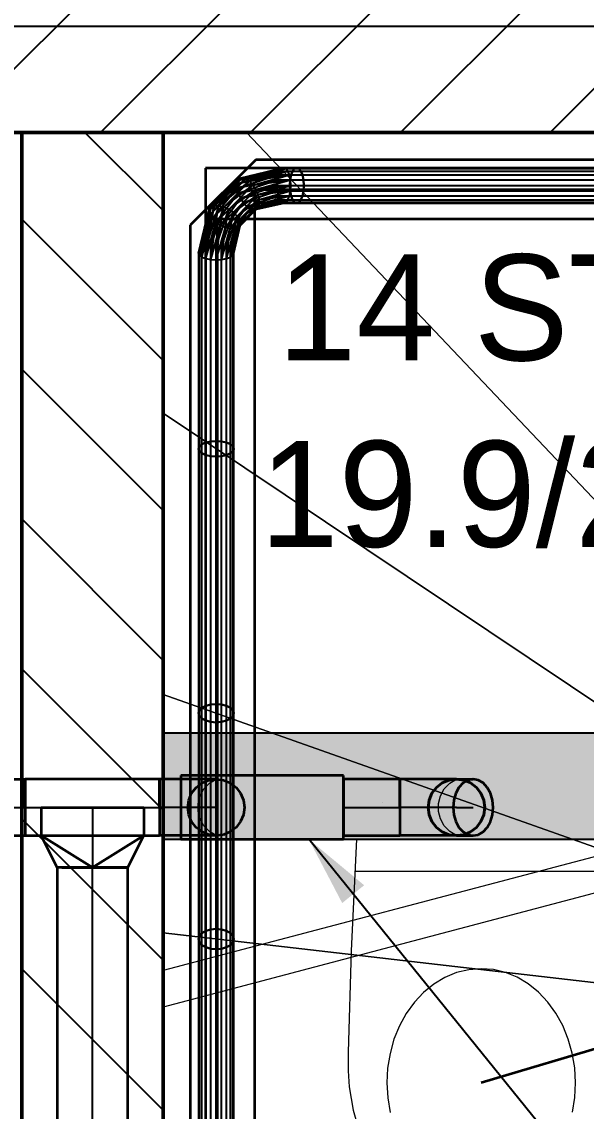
# Model space of a CAD drawing. Extents: x 0 to 756, y -25 to 420.
# Drawn here: x 256.61 to 272.58, y 89.38 to 120.21 of the extents above; entities that cross this region are included whole.
import ezdxf
from ezdxf.lldxf.tags import DXFTag

# ---------------------------------------------------------------- set-up
doc = ezdxf.new("R2010")
doc.units = 0
doc.linetypes.add('_Hiddenline_', pattern=[3, 2, -1])
doc.layers.get('0').update_dxf_attribs({"lineweight": 25})
doc.layers.get('DEFPOINTS').update_dxf_attribs({"lineweight": 25})
for name, color, linetype, lineweight, true_color in [('A_Geschossdecke', 7, 'Continuous', 25, 0x008080), ('Bolzen', 7, 'Continuous', 25, 0xcc0000), ('L_Abluft', 2, 'Continuous', 35, 0xffff00), ('S_Kaltwasser', 3, 'Continuous', 35, 0x00ff00), ('S_Schmutzwasser', 7, 'Continuous', 35, 0x808040), ('S_Warmwasser', 1, 'fein_strichliert', 35, 0xff0000), ('S_Zirkulation', 7, 'fein_strichliert', 35, 0xff0080), ('X_Geometrie', 3, 'Continuous', 25, 0x00ff00)]:
    doc.layers.add(name, color=color, linetype=linetype, lineweight=lineweight, true_color=true_color)
for name, color, linetype, lineweight in [('A_Innenwand', 7, 'Continuous', 25), ('Design', 7, 'Continuous', 18), ('L_Text', 7, 'Continuous', 25), ('S_Text', 7, 'Continuous', 35), ('Sanitär', 7, 'Continuous', 25), ('Standard', 7, 'Continuous', 25), ('Treppe', 7, 'Continuous', 13), ('Wand Holz nicht tragend', 7, 'Continuous', 13), ('Wand Holz tragend', 7, 'Continuous', 13)]:
    doc.layers.add(name, color=color, linetype=linetype, lineweight=lineweight)
doc.styles.get("Standard").update_dxf_attribs({"font": 'arial.ttf'})
tags = doc.linetypes.add('fein_strichliert', pattern=[4, 1, -2, 1]).pattern_tags.tags
tags[8:9] = [DXFTag(74, 4), DXFTag(75, 0), DXFTag(340, '0'), DXFTag(46, 0.0), DXFTag(50, 0.0), DXFTag(44, 0.0), DXFTag(45, 0.0)]
tags[6:7] = [DXFTag(74, 4), DXFTag(75, 0), DXFTag(340, '0'), DXFTag(46, 0.0), DXFTag(50, 0.0), DXFTag(44, 0.0), DXFTag(45, 0.0)]
tags[4:5] = [DXFTag(74, 4), DXFTag(75, 0), DXFTag(340, '0'), DXFTag(46, 0.0), DXFTag(50, 0.0), DXFTag(44, 0.0), DXFTag(45, 0.0)]
tags = doc.linetypes.add('STRICHPUNKT2', pattern=[12.7, 6.35, -3.175, 0, -3.175]).pattern_tags.tags
tags[10:11] = [DXFTag(74, 4), DXFTag(75, 0), DXFTag(340, '0'), DXFTag(46, 0.0), DXFTag(50, 0.0), DXFTag(44, 0.0), DXFTag(45, 0.0)]
tags[8:9] = [DXFTag(74, 4), DXFTag(75, 0), DXFTag(340, '0'), DXFTag(46, 0.0), DXFTag(50, 0.0), DXFTag(44, 0.0), DXFTag(45, 0.0)]
tags[6:7] = [DXFTag(74, 4), DXFTag(75, 0), DXFTag(340, '0'), DXFTag(46, 0.0), DXFTag(50, 0.0), DXFTag(44, 0.0), DXFTag(45, 0.0)]
tags[4:5] = [DXFTag(74, 4), DXFTag(75, 0), DXFTag(340, '0'), DXFTag(46, 0.0), DXFTag(50, 0.0), DXFTag(44, 0.0), DXFTag(45, 0.0)]

# ---------------------------------------------------------------- blocks, each defined once
blk = doc.blocks.new('Referenz-A01I5YBJIE')
at = {"layer": 'Bolzen', "color": 0, "lineweight": -2}
for p, q in [((278.607, 100.078), (260.607, 100.078)), ((260.607, 100.078), (260.607, 97.078)), ((260.607, 97.078), (278.607, 97.078))]:
    blk.add_line(p, q, dxfattribs=at)
at = {"layer": 'DEFPOINTS', "color": 0, "linetype": 'Continuous', "lineweight": -2, "ltscale": 0.25}
blk.add_line((260.607, 117.078), (260.607, 117.078), dxfattribs=at)
blk.add_line((260.607, 117.078), (260.607, 117.078), dxfattribs=at)
at = {"layer": 'Design', "color": 0, "lineweight": -2}
for points in [[(269.607, 97.078), (260.607, 97.078), (260.607, 100.078)], [(269.607, 97.078), (269.607, 100.078), (260.607, 100.078)], [(269.607, 100.078), (260.607, 100.078), (269.607, 100.078)], [(269.607, 97.078), (269.661, 97.078), (269.607, 100.078)], [(269.661, 97.078), (269.661, 100.078), (269.607, 100.078)], [(269.661, 100.078), (269.607, 100.078), (269.661, 100.078)], [(273.135, 97.078), (269.661, 97.078), (269.661, 100.078)], [(273.135, 97.078), (273.135, 100.078), (269.661, 100.078)], [(273.135, 100.078), (269.661, 100.078), (273.135, 100.078)], [(260.607, 97.078), (269.607, 97.078), (260.607, 97.078)], [(269.661, 97.078), (273.135, 97.078), (269.661, 97.078)]]:
    blk.add_solid(points, dxfattribs=at)
at = {"layer": 'Sanitär', "color": 0, "lineweight": 13}
for p, q in [((266.079, 97.078), (265.927, 93.922)), ((266.079, 97.078), (273.135, 97.078)), ((267.969, 96.16), (266.035, 96.159)), ((269.607, 96.16), (267.969, 96.16)), ((271.245, 96.16), (269.607, 96.16)), ((273.179, 96.159), (271.245, 96.16)), ((265.927, 93.922), (265.847, 91.049)), ((269.602, 93.414), (269.254, 93.386)), ((269.951, 93.387), (269.602, 93.414)), ((268.581, 93.167), (268.268, 92.979)), ((268.912, 93.303), (268.581, 93.167)), ((269.254, 93.386), (268.912, 93.303)), ((270.293, 93.305), (269.951, 93.387)), ((270.624, 93.17), (270.293, 93.305)), ((270.938, 92.984), (270.624, 93.17)), ((268.268, 92.979), (267.978, 92.744)), ((271.228, 92.749), (270.938, 92.984)), ((267.978, 92.744), (267.716, 92.465)), ((271.491, 92.471), (271.228, 92.749)), ((267.716, 92.465), (267.486, 92.147)), ((271.722, 92.154), (271.491, 92.471)), ((267.486, 92.147), (267.293, 91.796)), ((271.917, 91.803), (271.722, 92.154)), ((267.293, 91.796), (267.139, 91.416)), ((272.072, 91.424), (271.917, 91.803)), ((267.139, 91.416), (267.028, 91.016)), ((272.184, 91.024), (272.072, 91.424)), ((265.847, 91.049), (265.847, 90.527)), ((267.028, 91.016), (266.96, 90.602)), ((272.253, 90.61), (272.184, 91.024)), ((265.847, 90.527), (265.868, 90.068)), ((266.96, 90.602), (266.938, 90.18)), ((272.277, 90.188), (272.253, 90.61)), ((265.868, 90.068), (265.984, 89.415)), ((266.938, 90.18), (266.961, 89.758)), ((272.254, 89.767), (272.277, 90.188)), ((266.961, 89.758), (267.03, 89.344)), ((272.187, 89.352), (272.254, 89.767)), ((265.984, 89.415), (266.167, 88.777))]:
    blk.add_line(p, q, dxfattribs=at)
at = {"layer": 'Standard', "color": 0, "lineweight": -2}
for p, q in [((262.688, 115.623), (263.908, 115.982)), ((262.715, 115.719), (263.963, 116.053)), ((262.715, 115.719), (263.908, 115.982)), ((264.023, 116.078), (262.772, 115.777)), ((262.772, 115.777), (263.963, 116.053)), ((262.851, 115.793), (264.023, 116.078)), ((262.851, 115.793), (264.083, 116.053)), ((262.947, 115.764), (264.083, 116.053)), ((262.947, 115.764), (264.138, 115.982)), ((263.048, 115.694), (264.138, 115.982)), ((263.908, 115.982), (263.865, 115.872)), ((263.963, 116.053), (263.908, 115.982)), ((263.908, 115.982), (264.272, 115.982)), ((264.023, 116.078), (263.963, 116.053)), ((263.963, 116.053), (264.327, 116.053)), ((264.083, 116.053), (264.023, 116.078)), ((264.389, 116.078), (264.023, 116.078)), ((264.138, 115.982), (264.083, 116.053)), ((264.083, 116.053), (264.451, 116.053)), ((264.181, 115.872), (264.138, 115.982)), ((264.138, 115.982), (264.506, 115.982)), ((264.272, 115.982), (264.228, 115.872)), ((264.228, 115.872), (264.272, 115.982)), ((264.327, 116.053), (264.272, 115.982)), ((264.272, 115.982), (264.327, 116.053)), ((264.272, 115.982), (273.515, 115.982)), ((264.389, 116.078), (264.327, 116.053)), ((264.327, 116.053), (264.389, 116.078)), ((264.327, 116.053), (273.58, 116.053)), ((273.653, 116.078), (264.389, 116.078)), ((264.389, 116.078), (264.451, 116.053)), ((264.451, 116.053), (264.389, 116.078)), ((264.451, 116.053), (273.726, 116.053)), ((264.451, 116.053), (264.506, 115.982)), ((264.506, 115.982), (264.451, 116.053)), ((264.506, 115.982), (273.791, 115.982)), ((264.506, 115.982), (264.551, 115.872)), ((264.551, 115.872), (264.506, 115.982)), ((261.892, 114.834), (262.715, 115.719)), ((261.892, 114.834), (262.688, 115.623)), ((262.772, 115.777), (261.908, 114.913)), ((261.908, 114.913), (262.715, 115.719)), ((261.921, 114.738), (262.688, 115.623)), ((261.966, 114.97), (262.851, 115.793)), ((261.966, 114.97), (262.772, 115.777)), ((262.062, 114.997), (262.851, 115.793)), ((262.062, 114.997), (262.947, 115.764)), ((262.186, 114.992), (262.947, 115.764)), ((262.186, 114.992), (263.048, 115.694)), ((262.325, 114.957), (263.048, 115.694)), ((262.688, 115.623), (263.865, 115.872)), ((262.715, 115.719), (262.688, 115.623)), ((262.688, 115.623), (262.693, 115.499)), ((262.693, 115.499), (263.865, 115.872)), ((262.693, 115.499), (263.837, 115.732)), ((262.772, 115.777), (262.715, 115.719)), ((262.728, 115.36), (263.837, 115.732)), ((262.851, 115.793), (262.772, 115.777)), ((262.947, 115.764), (262.851, 115.793)), ((263.048, 115.694), (262.947, 115.764)), ((263.048, 115.694), (264.181, 115.872)), ((263.146, 115.588), (263.048, 115.694)), ((263.146, 115.588), (264.181, 115.872)), ((263.146, 115.588), (264.209, 115.732)), ((263.231, 115.459), (264.209, 115.732)), ((263.837, 115.732), (263.828, 115.578)), ((263.865, 115.872), (263.837, 115.732)), ((263.837, 115.732), (264.199, 115.732)), ((263.865, 115.872), (264.228, 115.872)), ((264.209, 115.732), (264.181, 115.872)), ((264.181, 115.872), (264.551, 115.872)), ((264.199, 115.732), (264.189, 115.578)), ((264.189, 115.578), (264.199, 115.732)), ((264.228, 115.872), (264.199, 115.732)), ((264.199, 115.732), (264.228, 115.872)), ((264.199, 115.732), (273.429, 115.732)), ((264.218, 115.578), (264.209, 115.732)), ((264.209, 115.732), (264.579, 115.732)), ((264.228, 115.872), (273.463, 115.872)), ((264.551, 115.872), (273.843, 115.872)), ((264.551, 115.872), (264.579, 115.732)), ((264.579, 115.732), (264.551, 115.872)), ((264.579, 115.732), (273.876, 115.732)), ((264.579, 115.732), (264.589, 115.578)), ((264.589, 115.578), (264.579, 115.732)), ((261.921, 114.738), (262.693, 115.499)), ((261.991, 114.637), (262.693, 115.499)), ((261.991, 114.637), (262.728, 115.36)), ((262.097, 114.539), (262.728, 115.36)), ((262.325, 114.957), (263.146, 115.588)), ((262.467, 114.893), (263.146, 115.588)), ((262.467, 114.893), (263.231, 115.459)), ((262.596, 114.809), (263.231, 115.459)), ((262.596, 114.809), (263.295, 115.317)), ((262.693, 115.499), (262.728, 115.36)), ((262.702, 114.711), (263.295, 115.317)), ((262.728, 115.36), (263.828, 115.578)), ((262.728, 115.36), (262.792, 115.218)), ((262.792, 115.218), (263.828, 115.578)), ((262.792, 115.218), (263.837, 115.423)), ((262.876, 115.089), (263.837, 115.423)), ((263.231, 115.459), (263.146, 115.588)), ((263.231, 115.459), (264.218, 115.578)), ((263.295, 115.317), (263.231, 115.459)), ((263.295, 115.317), (264.218, 115.578)), ((263.295, 115.317), (264.209, 115.423)), ((263.33, 115.178), (263.295, 115.317)), ((263.33, 115.178), (264.209, 115.423)), ((263.828, 115.578), (263.837, 115.423)), ((263.828, 115.578), (264.189, 115.578)), ((263.837, 115.423), (263.865, 115.284)), ((263.837, 115.423), (264.199, 115.423)), ((264.181, 115.284), (264.209, 115.423)), ((264.189, 115.578), (264.199, 115.423)), ((264.189, 115.578), (273.418, 115.578)), ((264.199, 115.423), (264.189, 115.578)), ((264.199, 115.423), (264.228, 115.284)), ((264.199, 115.423), (273.429, 115.423)), ((264.228, 115.284), (264.199, 115.423)), ((264.209, 115.423), (264.218, 115.578)), ((264.209, 115.423), (264.579, 115.423)), ((264.218, 115.578), (264.589, 115.578)), ((264.579, 115.423), (264.551, 115.284)), ((264.551, 115.284), (264.579, 115.423)), ((264.589, 115.578), (264.579, 115.423)), ((264.579, 115.423), (264.589, 115.578)), ((264.579, 115.423), (273.876, 115.423)), ((264.589, 115.578), (273.888, 115.578)), ((261.703, 113.777), (262.062, 114.997)), ((261.813, 113.82), (262.062, 114.997)), ((261.813, 113.82), (262.186, 114.992)), ((261.953, 113.848), (262.186, 114.992)), ((262.062, 114.997), (261.966, 114.97)), ((262.186, 114.992), (262.062, 114.997)), ((262.097, 114.539), (262.792, 115.218)), ((262.325, 114.957), (262.186, 114.992)), ((262.226, 114.454), (262.792, 115.218)), ((262.226, 114.454), (262.876, 115.089)), ((262.368, 114.39), (262.876, 115.089)), ((262.368, 114.39), (262.974, 114.984)), ((262.507, 114.355), (262.974, 114.984)), ((262.702, 114.711), (263.33, 115.178)), ((262.772, 114.609), (263.33, 115.178)), ((262.772, 114.609), (263.335, 115.054)), ((262.792, 115.218), (262.876, 115.089)), ((262.801, 114.514), (263.335, 115.054)), ((262.876, 115.089), (263.865, 115.284)), ((262.876, 115.089), (262.974, 114.984)), ((262.974, 114.984), (263.865, 115.284)), ((262.974, 114.984), (263.908, 115.173)), ((262.974, 114.984), (263.076, 114.913)), ((263.076, 114.913), (263.908, 115.173)), ((263.076, 114.913), (263.963, 115.102)), ((263.172, 114.884), (263.963, 115.102)), ((263.172, 114.884), (264.023, 115.078)), ((263.251, 114.9), (264.083, 115.102)), ((263.251, 114.9), (264.023, 115.078)), ((263.307, 114.958), (264.138, 115.173)), ((263.307, 114.958), (264.083, 115.102)), ((263.307, 114.958), (263.335, 115.054)), ((263.33, 115.178), (264.181, 115.284)), ((263.335, 115.054), (263.33, 115.178)), ((263.335, 115.054), (264.181, 115.284)), ((263.335, 115.054), (264.138, 115.173)), ((263.865, 115.284), (263.908, 115.173)), ((263.865, 115.284), (264.228, 115.284)), ((263.908, 115.173), (263.963, 115.102)), ((263.908, 115.173), (264.272, 115.173)), ((263.963, 115.102), (264.023, 115.078)), ((263.963, 115.102), (264.327, 115.102)), ((264.023, 115.078), (264.083, 115.102)), ((264.023, 115.078), (264.389, 115.078)), ((264.083, 115.102), (264.138, 115.173)), ((264.083, 115.102), (264.451, 115.102)), ((264.138, 115.173), (264.181, 115.284)), ((264.138, 115.173), (264.506, 115.173)), ((264.181, 115.284), (264.551, 115.284)), ((264.228, 115.284), (264.272, 115.173)), ((264.228, 115.284), (273.463, 115.284)), ((264.272, 115.173), (264.228, 115.284)), ((264.272, 115.173), (264.327, 115.102)), ((264.272, 115.173), (273.515, 115.173)), ((264.327, 115.102), (264.272, 115.173)), ((264.327, 115.102), (264.389, 115.078)), ((264.327, 115.102), (273.58, 115.102)), ((264.389, 115.078), (264.327, 115.102)), ((264.451, 115.102), (264.389, 115.078)), ((264.389, 115.078), (264.451, 115.102)), ((264.389, 115.078), (273.653, 115.078)), ((264.506, 115.173), (264.451, 115.102)), ((264.451, 115.102), (264.506, 115.173)), ((264.451, 115.102), (273.726, 115.102)), ((264.551, 115.284), (264.506, 115.173)), ((264.506, 115.173), (264.551, 115.284)), ((264.506, 115.173), (273.791, 115.173)), ((264.551, 115.284), (273.843, 115.284)), ((261.908, 114.913), (261.607, 113.662)), ((261.607, 113.662), (261.892, 114.834)), ((261.632, 113.722), (261.966, 114.97)), ((261.632, 113.722), (261.908, 114.913)), ((261.632, 113.602), (261.892, 114.834)), ((261.632, 113.602), (261.921, 114.738)), ((261.703, 113.777), (261.966, 114.97)), ((261.703, 113.547), (261.921, 114.738)), ((261.908, 114.913), (261.892, 114.834)), ((261.892, 114.834), (261.921, 114.738)), ((261.966, 114.97), (261.908, 114.913)), ((261.921, 114.738), (261.991, 114.637)), ((261.953, 113.848), (262.325, 114.957)), ((262.107, 113.857), (262.325, 114.957)), ((262.107, 113.857), (262.467, 114.893)), ((262.262, 113.848), (262.467, 114.893)), ((262.262, 113.848), (262.596, 114.809)), ((262.467, 114.893), (262.325, 114.957)), ((262.401, 113.82), (262.596, 114.809)), ((262.401, 113.82), (262.702, 114.711)), ((262.596, 114.809), (262.467, 114.893)), ((262.507, 114.355), (263.076, 114.913)), ((262.512, 113.777), (262.702, 114.711)), ((262.702, 114.711), (262.596, 114.809)), ((262.631, 114.35), (263.076, 114.913)), ((262.631, 114.35), (263.172, 114.884)), ((262.772, 114.609), (262.702, 114.711)), ((262.727, 114.378), (263.251, 114.9)), ((262.727, 114.378), (263.172, 114.884)), ((262.785, 114.434), (263.307, 114.958)), ((262.785, 114.434), (263.251, 114.9)), ((262.801, 114.514), (263.307, 114.958)), ((263.076, 114.913), (263.172, 114.884)), ((263.172, 114.884), (263.251, 114.9)), ((263.251, 114.9), (263.307, 114.958)), ((261.703, 113.547), (261.991, 114.637)), ((261.813, 113.504), (261.991, 114.637)), ((261.813, 113.504), (262.097, 114.539)), ((261.953, 113.476), (262.097, 114.539)), ((261.953, 113.476), (262.226, 114.454)), ((261.991, 114.637), (262.097, 114.539)), ((262.097, 114.539), (262.226, 114.454)), ((262.107, 113.467), (262.226, 114.454)), ((262.107, 113.467), (262.368, 114.39)), ((262.226, 114.454), (262.368, 114.39)), ((262.262, 113.476), (262.368, 114.39)), ((262.368, 114.39), (262.507, 114.355)), ((262.512, 113.777), (262.772, 114.609)), ((262.512, 113.547), (262.727, 114.378)), ((262.583, 113.722), (262.772, 114.609)), ((262.583, 113.722), (262.801, 114.514)), ((262.583, 113.602), (262.785, 114.434)), ((262.583, 113.602), (262.727, 114.378)), ((262.607, 113.662), (262.801, 114.514)), ((262.607, 113.662), (262.785, 114.434)), ((262.631, 114.35), (262.727, 114.378)), ((262.727, 114.378), (262.785, 114.434)), ((262.801, 114.514), (262.772, 114.609)), ((262.785, 114.434), (262.801, 114.514)), ((262.262, 113.476), (262.507, 114.355)), ((262.401, 113.504), (262.507, 114.355)), ((262.401, 113.504), (262.631, 114.35)), ((262.507, 114.355), (262.631, 114.35)), ((262.512, 113.547), (262.631, 114.35)), ((261.703, 113.777), (261.632, 113.722)), ((261.813, 113.82), (261.703, 113.777)), ((261.703, 108.254), (261.703, 113.777)), ((261.953, 113.848), (261.813, 113.82)), ((261.813, 108.302), (261.813, 113.82)), ((262.107, 113.857), (261.953, 113.848)), ((261.953, 108.334), (261.953, 113.848)), ((262.107, 108.344), (262.107, 113.857)), ((262.262, 113.848), (262.107, 113.857)), ((262.262, 108.334), (262.262, 113.848)), ((262.401, 113.82), (262.262, 113.848)), ((262.401, 108.302), (262.401, 113.82)), ((262.512, 113.777), (262.401, 113.82)), ((262.512, 108.254), (262.512, 113.777)), ((262.583, 113.722), (262.512, 113.777)), ((261.632, 113.722), (261.607, 113.662)), ((261.607, 113.662), (261.607, 108.125)), ((261.607, 113.662), (261.632, 113.602)), ((261.632, 108.193), (261.632, 113.722)), ((261.632, 113.602), (261.703, 113.547)), ((261.632, 108.057), (261.632, 113.602)), ((261.703, 113.547), (261.813, 113.504)), ((261.703, 107.996), (261.703, 113.547)), ((261.813, 113.504), (261.953, 113.476)), ((261.813, 107.947), (261.813, 113.504)), ((261.953, 113.476), (262.107, 113.467)), ((261.953, 107.916), (261.953, 113.476)), ((262.107, 113.467), (262.262, 113.476)), ((262.107, 107.905), (262.107, 113.467)), ((262.262, 113.476), (262.401, 113.504)), ((262.262, 107.916), (262.262, 113.476)), ((262.401, 113.504), (262.512, 113.547)), ((262.401, 107.947), (262.401, 113.504)), ((262.512, 113.547), (262.583, 113.602)), ((262.512, 107.996), (262.512, 113.547)), ((262.583, 108.193), (262.583, 113.722)), ((262.607, 113.662), (262.583, 113.722)), ((262.583, 113.602), (262.607, 113.662)), ((262.583, 108.057), (262.583, 113.602)), ((262.607, 108.125), (262.607, 113.662)), ((261.632, 108.193), (261.703, 108.254)), ((261.703, 108.254), (261.632, 108.193)), ((261.703, 108.254), (261.813, 108.302)), ((261.813, 108.302), (261.703, 108.254)), ((261.703, 100.793), (261.703, 108.254)), ((261.813, 108.302), (261.953, 108.334)), ((261.953, 108.334), (261.813, 108.302)), ((261.813, 100.85), (261.813, 108.302)), ((261.953, 108.334), (262.107, 108.344)), ((262.107, 108.344), (261.953, 108.334)), ((261.953, 100.886), (261.953, 108.334)), ((262.107, 108.344), (262.262, 108.334)), ((262.107, 100.899), (262.107, 108.344)), ((262.262, 108.334), (262.107, 108.344)), ((262.262, 108.334), (262.401, 108.302)), ((262.262, 100.886), (262.262, 108.334)), ((262.401, 108.302), (262.262, 108.334)), ((262.401, 108.302), (262.512, 108.254)), ((262.401, 100.85), (262.401, 108.302)), ((262.512, 108.254), (262.401, 108.302)), ((262.512, 108.254), (262.583, 108.193)), ((262.512, 100.793), (262.512, 108.254)), ((262.583, 108.193), (262.512, 108.254)), ((261.607, 108.125), (261.632, 108.193)), ((261.632, 108.193), (261.607, 108.125)), ((261.607, 108.125), (261.632, 108.057)), ((261.607, 108.125), (261.607, 100.641)), ((261.632, 108.057), (261.607, 108.125)), ((261.632, 100.721), (261.632, 108.193)), ((261.632, 108.057), (261.703, 107.996)), ((261.703, 107.996), (261.632, 108.057)), ((261.632, 100.561), (261.632, 108.057)), ((261.703, 107.996), (261.813, 107.947)), ((261.813, 107.947), (261.703, 107.996)), ((261.703, 100.489), (261.703, 107.996)), ((261.813, 107.947), (261.953, 107.916)), ((261.953, 107.916), (261.813, 107.947)), ((261.813, 100.432), (261.813, 107.947)), ((261.953, 107.916), (262.107, 107.905)), ((262.107, 107.905), (261.953, 107.916)), ((261.953, 100.396), (261.953, 107.916)), ((262.107, 107.905), (262.262, 107.916)), ((262.262, 107.916), (262.107, 107.905)), ((262.107, 100.383), (262.107, 107.905)), ((262.262, 107.916), (262.401, 107.947)), ((262.401, 107.947), (262.262, 107.916)), ((262.262, 100.396), (262.262, 107.916)), ((262.401, 107.947), (262.512, 107.996)), ((262.512, 107.996), (262.401, 107.947)), ((262.401, 100.432), (262.401, 107.947)), ((262.512, 107.996), (262.583, 108.057)), ((262.583, 108.057), (262.512, 107.996)), ((262.512, 100.489), (262.512, 107.996)), ((262.583, 108.193), (262.607, 108.125)), ((262.583, 100.721), (262.583, 108.193)), ((262.607, 108.125), (262.583, 108.193)), ((262.583, 108.057), (262.607, 108.125)), ((262.607, 108.125), (262.583, 108.057)), ((262.583, 100.561), (262.583, 108.057)), ((262.607, 100.641), (262.607, 108.125)), ((261.703, 100.793), (261.813, 100.85)), ((261.813, 100.85), (261.703, 100.793)), ((261.813, 100.85), (261.953, 100.886)), ((261.953, 100.886), (261.813, 100.85)), ((261.813, 94.486), (261.813, 100.85)), ((261.953, 100.886), (262.107, 100.899)), ((262.107, 100.899), (261.953, 100.886)), ((261.953, 94.527), (261.953, 100.886)), ((262.107, 100.899), (262.262, 100.886)), ((262.107, 94.541), (262.107, 100.899)), ((262.262, 100.886), (262.107, 100.899)), ((262.262, 100.886), (262.401, 100.85)), ((262.262, 94.527), (262.262, 100.886)), ((262.401, 100.85), (262.262, 100.886)), ((262.401, 100.85), (262.512, 100.793)), ((262.401, 94.486), (262.401, 100.85)), ((262.512, 100.793), (262.401, 100.85)), ((261.607, 100.641), (261.632, 100.721)), ((261.632, 100.721), (261.607, 100.641)), ((261.607, 100.641), (261.632, 100.561)), ((261.607, 100.641), (261.607, 94.252)), ((261.632, 100.561), (261.607, 100.641)), ((261.632, 100.721), (261.703, 100.793)), ((261.703, 100.793), (261.632, 100.721)), ((261.632, 94.342), (261.632, 100.721)), ((261.632, 100.561), (261.703, 100.489)), ((261.703, 100.489), (261.632, 100.561)), ((261.632, 94.163), (261.632, 100.561)), ((261.703, 94.422), (261.703, 100.793)), ((262.512, 100.793), (262.583, 100.721)), ((262.512, 94.422), (262.512, 100.793)), ((262.583, 100.721), (262.512, 100.793)), ((262.512, 100.489), (262.583, 100.561)), ((262.583, 100.561), (262.512, 100.489)), ((262.583, 100.721), (262.607, 100.641)), ((262.583, 94.342), (262.583, 100.721)), ((262.607, 100.641), (262.583, 100.721)), ((262.583, 100.561), (262.607, 100.641)), ((262.607, 100.641), (262.583, 100.561)), ((262.583, 94.163), (262.583, 100.561)), ((262.607, 94.252), (262.607, 100.641)), ((261.703, 100.489), (261.813, 100.432)), ((261.813, 100.432), (261.703, 100.489)), ((261.703, 94.083), (261.703, 100.489)), ((261.813, 100.432), (261.953, 100.396)), ((261.953, 100.396), (261.813, 100.432)), ((261.813, 94.019), (261.813, 100.432)), ((261.953, 100.396), (262.107, 100.383)), ((262.107, 100.383), (261.953, 100.396)), ((261.953, 93.978), (261.953, 100.396)), ((262.107, 100.383), (262.262, 100.396)), ((262.262, 100.396), (262.107, 100.383)), ((262.107, 93.963), (262.107, 100.383)), ((262.262, 100.396), (262.401, 100.432)), ((262.401, 100.432), (262.262, 100.396)), ((262.262, 93.978), (262.262, 100.396)), ((262.401, 100.432), (262.512, 100.489)), ((262.512, 100.489), (262.401, 100.432)), ((262.401, 94.019), (262.401, 100.432)), ((262.512, 94.083), (262.512, 100.489)), ((261.607, 94.252), (261.632, 94.342)), ((261.632, 94.342), (261.607, 94.252)), ((261.632, 94.342), (261.703, 94.422)), ((261.703, 94.422), (261.632, 94.342)), ((261.632, 88.885), (261.632, 94.342)), ((261.703, 94.422), (261.813, 94.486)), ((261.813, 94.486), (261.703, 94.422)), ((261.703, 88.975), (261.703, 94.422)), ((261.813, 94.486), (261.953, 94.527)), ((261.953, 94.527), (261.813, 94.486)), ((261.813, 89.046), (261.813, 94.486)), ((261.953, 94.527), (262.107, 94.541)), ((262.107, 94.541), (261.953, 94.527)), ((261.953, 89.092), (261.953, 94.527)), ((262.107, 94.541), (262.262, 94.527)), ((262.107, 89.107), (262.107, 94.541)), ((262.262, 94.527), (262.107, 94.541)), ((262.262, 94.527), (262.401, 94.486)), ((262.262, 89.092), (262.262, 94.527)), ((262.401, 94.486), (262.262, 94.527)), ((262.401, 94.486), (262.512, 94.422)), ((262.401, 89.046), (262.401, 94.486)), ((262.512, 94.422), (262.401, 94.486)), ((262.512, 94.422), (262.583, 94.342)), ((262.512, 88.975), (262.512, 94.422)), ((262.583, 94.342), (262.512, 94.422)), ((262.583, 94.342), (262.607, 94.252)), ((262.583, 88.885), (262.583, 94.342)), ((262.607, 94.252), (262.583, 94.342)), ((261.607, 94.252), (261.632, 94.163)), ((261.607, 94.252), (261.607, 88.786)), ((261.632, 94.163), (261.607, 94.252)), ((261.632, 94.163), (261.703, 94.083)), ((261.703, 94.083), (261.632, 94.163)), ((261.632, 88.686), (261.632, 94.163)), ((261.703, 94.083), (261.813, 94.019)), ((261.813, 94.019), (261.703, 94.083)), ((261.703, 88.597), (261.703, 94.083)), ((261.813, 94.019), (261.953, 93.978)), ((261.953, 93.978), (261.813, 94.019)), ((261.813, 88.526), (261.813, 94.019)), ((262.262, 93.978), (262.401, 94.019)), ((262.401, 94.019), (262.262, 93.978)), ((262.401, 94.019), (262.512, 94.083)), ((262.512, 94.083), (262.401, 94.019)), ((262.401, 88.526), (262.401, 94.019)), ((262.512, 94.083), (262.583, 94.163)), ((262.583, 94.163), (262.512, 94.083)), ((262.512, 88.597), (262.512, 94.083)), ((262.583, 94.163), (262.607, 94.252)), ((262.607, 94.252), (262.583, 94.163)), ((262.583, 88.686), (262.583, 94.163)), ((262.607, 88.786), (262.607, 94.252)), ((261.953, 93.978), (262.107, 93.963)), ((262.107, 93.963), (261.953, 93.978)), ((261.953, 88.48), (261.953, 93.978)), ((262.107, 93.963), (262.262, 93.978)), ((262.262, 93.978), (262.107, 93.963)), ((262.107, 88.464), (262.107, 93.963)), ((262.262, 88.48), (262.262, 93.978))]:
    blk.add_line(p, q, dxfattribs=at)
at = {"layer": 'Treppe', "color": 0}
for p, q in [((260.607, 117.078), (260.607, 109.129)), ((262.969, 117.078), (260.607, 117.078)), ((260.607, 117.078), (262.969, 117.078)), ((260.607, 109.129), (260.607, 117.078)), ((260.607, 117.078), (260.607, 117.078)), ((280.007, 99.078), (262.969, 117.078)), ((262.969, 117.078), (280.007, 99.078)), ((262.969, 117.078), (262.969, 117.078)), ((262.969, 117.078), (280.007, 99.078)), ((272.88, 117.078), (262.969, 117.078)), ((280.007, 99.078), (262.969, 117.078)), ((262.969, 117.078), (272.88, 117.078)), ((262.969, 117.078), (262.969, 117.078)), ((260.607, 109.129), (260.607, 101.172)), ((278.607, 97.078), (260.607, 109.129)), ((260.607, 101.172), (260.607, 109.129)), ((260.607, 109.129), (278.607, 97.078)), ((260.607, 109.129), (260.607, 109.129)), ((260.607, 109.129), (278.607, 97.078)), ((278.607, 97.078), (260.607, 109.129)), ((260.607, 109.129), (260.607, 109.129)), ((260.607, 101.172), (260.607, 94.426)), ((278.607, 94.8), (260.607, 101.172)), ((260.607, 94.426), (260.607, 101.172)), ((260.607, 101.172), (278.607, 94.8)), ((260.607, 101.172), (260.607, 101.172)), ((260.607, 101.172), (278.607, 94.8)), ((278.607, 94.8), (260.607, 101.172)), ((260.607, 101.172), (260.607, 101.172)), ((278.607, 98.112), (260.607, 93.359)), ((278.607, 97.078), (260.607, 92.325)), ((260.607, 94.426), (260.607, 88.786)), ((278.607, 92.346), (260.607, 94.426)), ((260.607, 88.786), (260.607, 94.426)), ((260.607, 94.426), (278.607, 92.346)), ((260.607, 94.426), (260.607, 94.426)), ((260.607, 94.426), (278.607, 92.346)), ((278.607, 92.346), (260.607, 94.426)), ((260.607, 94.426), (260.607, 94.426))]:
    blk.add_line(p, q, dxfattribs=at)
at = {"layer": 'Wand Holz nicht tragend', "color": 0, "lineweight": 50}
for p, q in [((216.607, 117.078), (296.607, 117.078)), ((296.607, 117.078), (216.607, 117.078)), ((256.607, 117.078), (256.607, 30.521)), ((260.607, 117.078), (256.607, 117.078)), ((256.607, 30.521), (256.607, 117.078)), ((256.607, 117.078), (260.607, 117.078)), ((256.607, 117.078), (256.607, 117.078)), ((260.607, 30.521), (260.607, 117.078)), ((260.607, 117.078), (260.607, 30.521)), ((260.607, 117.078), (260.607, 117.078))]:
    blk.add_line(p, q, dxfattribs=at)
at = {"layer": 'Wand Holz tragend', "color": 0, "lineweight": -2, "char_height": 3, "attachment_point": 1}
for s, insert in [('{\\fPosterama Text Light;14}', (263.841, 113.625)), ('{\\fPosterama Text Light;STG}', (269.402, 113.625)), ('{\\fPosterama Text Light;19.9/23.0}', (263.343, 108.349))]:
    blk.add_mtext(s, dxfattribs=dict(at, insert=insert))
blk = doc.blocks.new('Wand-A01I5YCXIE', base_point=(216.607, 117.078))
at = {"color": 0, "lineweight": -2}
for p, q in [((258.591, 121.078), (254.591, 117.078)), ((262.833, 121.078), (258.833, 117.078)), ((267.076, 121.078), (263.076, 117.078)), ((271.319, 121.078), (267.319, 117.078)), ((275.561, 121.078), (271.561, 117.078))]:
    blk.add_line(p, q, dxfattribs=at)
at = {"color": 0, "linetype": 'ByBlock', "lineweight": -2, "ltscale": 0.25}
for p, q in [((256.607, 117.078), (216.607, 117.078)), ((300.607, 117.078), (260.607, 117.078))]:
    blk.add_line(p, q, dxfattribs=at)
blk = doc.blocks.new('Wand-A01I5YCZIE', base_point=(256.607, 30.521))
at = {"color": 0, "linetype": 'ByBlock', "lineweight": -2, "ltscale": 0.25}
for p, q in [((256.607, 30.521), (256.607, 117.078)), ((260.607, 30.521), (260.607, 117.078))]:
    blk.add_line(p, q, dxfattribs=at)
at = {"color": 0, "lineweight": -2}
for p, q in [((260.607, 114.866), (258.395, 117.078)), ((260.607, 110.623), (256.607, 114.623)), ((260.607, 106.381), (256.607, 110.381)), ((260.607, 102.138), (256.607, 106.138)), ((260.607, 97.895), (256.607, 101.895)), ((260.607, 93.653), (256.607, 97.653)), ((260.607, 89.41), (256.607, 93.41))]:
    blk.add_line(p, q, dxfattribs=at)
blk = doc.blocks.new('Bogen-A01I5YEBIE', base_point=(254.307, 97.178))
at = {"color": 0, "linetype": 'ByBlock', "lineweight": -2, "ltscale": 0.35}
for p, q in [((254.542, 98.544), (254.707, 98.671)), ((254.707, 98.671), (254.9, 98.751)), ((254.9, 98.751), (255.107, 98.778)), ((255.107, 98.778), (255.314, 98.751)), ((255.107, 98.778), (255.162, 98.778)), ((255.162, 98.778), (255.322, 98.778)), ((255.314, 98.751), (255.507, 98.671)), ((255.322, 98.778), (255.576, 98.778)), ((255.507, 98.671), (255.673, 98.544)), ((255.576, 98.778), (255.907, 98.778)), ((255.907, 98.778), (256.293, 98.778)), ((256.293, 98.778), (256.707, 98.778)), ((256.707, 98.751), (256.707, 98.778)), ((256.707, 98.671), (256.707, 98.751)), ((256.707, 98.544), (256.707, 98.671)), ((254.334, 98.185), (254.414, 98.378)), ((254.414, 98.378), (254.542, 98.544)), ((255.673, 98.544), (255.8, 98.378)), ((255.8, 98.378), (255.88, 98.185)), ((256.707, 98.378), (256.707, 98.544)), ((256.707, 98.185), (256.707, 98.378)), ((254.307, 97.978), (254.334, 98.185)), ((255.88, 98.185), (255.907, 97.978)), ((256.707, 97.978), (256.707, 98.185)), ((254.334, 97.771), (254.307, 97.978)), ((254.414, 97.578), (254.334, 97.771)), ((255.88, 97.771), (255.8, 97.578)), ((255.907, 97.978), (255.88, 97.771)), ((256.707, 97.978), (256.707, 97.771)), ((256.707, 97.771), (256.707, 97.578)), ((254.542, 97.412), (254.414, 97.578)), ((254.707, 97.285), (254.542, 97.412)), ((255.673, 97.412), (255.507, 97.285)), ((255.8, 97.578), (255.673, 97.412)), ((256.707, 97.578), (256.707, 97.412)), ((256.707, 97.412), (256.707, 97.285)), ((254.9, 97.205), (254.707, 97.285)), ((255.107, 97.178), (254.9, 97.205)), ((255.314, 97.205), (255.107, 97.178)), ((255.107, 97.178), (255.162, 97.178)), ((255.162, 97.178), (255.322, 97.178)), ((255.507, 97.285), (255.314, 97.205)), ((255.322, 97.178), (255.576, 97.178)), ((255.576, 97.178), (255.907, 97.178)), ((255.907, 97.178), (256.293, 97.178)), ((256.293, 97.178), (256.707, 97.178)), ((256.707, 97.285), (256.707, 97.205)), ((256.707, 97.205), (256.707, 97.178))]:
    blk.add_line(p, q, dxfattribs=at)
at = {"color": 0, "linetype": '_Hiddenline_', "lineweight": 18}
for p, q in [((254.761, 98.501), (254.916, 98.662)), ((254.916, 98.662), (255.107, 98.778)), ((254.651, 98.306), (254.761, 98.501)), ((254.594, 98.09), (254.651, 98.306)), ((254.594, 97.866), (254.594, 98.09)), ((254.651, 97.65), (254.594, 97.866)), ((254.761, 97.455), (254.651, 97.65)), ((254.916, 97.294), (254.761, 97.455)), ((255.107, 97.178), (254.916, 97.294))]:
    blk.add_line(p, q, dxfattribs=at)
at = {"color": 0, "linetype": 'STRICHPUNKT2', "lineweight": 25, "ltscale": 0.25}
for p, q in [((255.107, 97.978), (255.162, 97.978)), ((255.162, 97.978), (255.322, 97.978)), ((255.322, 97.978), (255.576, 97.978)), ((255.576, 97.978), (255.907, 97.978)), ((255.907, 97.978), (256.293, 97.978)), ((256.293, 97.978), (256.707, 97.978))]:
    blk.add_line(p, q, dxfattribs=at)
blk = doc.blocks.new('Abzweigstück 90°-A01I5YEDIE', base_point=(256.707, 96.278))
at = {"color": 0, "linetype": 'ByBlock', "lineweight": -2, "ltscale": 0.35}
for p, q in [((260.507, 98.778), (256.707, 98.778)), ((256.707, 98.778), (256.707, 98.309)), ((260.507, 98.778), (260.507, 98.309)), ((256.707, 98.309), (256.707, 97.646)), ((260.507, 98.309), (260.507, 97.646)), ((257.157, 97.978), (260.057, 97.978)), ((257.157, 97.978), (257.157, 97.178)), ((257.157, 97.978), (257.157, 97.771)), ((257.157, 97.771), (257.157, 97.578)), ((260.057, 97.978), (260.057, 97.178)), ((260.057, 97.978), (260.057, 97.771)), ((260.057, 97.771), (260.057, 97.578)), ((256.707, 97.646), (256.707, 97.178)), ((257.157, 97.578), (257.157, 97.412)), ((257.157, 97.412), (257.157, 97.285)), ((260.057, 97.578), (260.057, 97.412)), ((260.057, 97.412), (260.057, 97.285)), ((260.507, 97.646), (260.507, 97.178)), ((256.707, 97.178), (260.507, 97.178)), ((257.157, 97.285), (257.157, 97.205)), ((257.157, 97.205), (257.157, 97.178)), ((257.607, 96.278), (257.157, 97.178)), ((258.607, 96.278), (257.157, 97.178)), ((257.157, 97.178), (260.057, 97.178)), ((258.607, 96.278), (260.057, 97.178)), ((259.607, 96.278), (260.057, 97.178)), ((260.057, 97.285), (260.057, 97.205)), ((260.057, 97.205), (260.057, 97.178)), ((257.741, 96.278), (257.607, 96.278)), ((257.741, 96.278), (258.107, 96.278)), ((258.107, 96.278), (258.607, 96.278)), ((258.607, 96.278), (259.107, 96.278)), ((259.107, 96.278), (259.473, 96.278)), ((259.473, 96.278), (259.607, 96.278))]:
    blk.add_line(p, q, dxfattribs=at)
at = {"color": 0, "linetype": 'STRICHPUNKT2', "lineweight": 25, "ltscale": 0.25}
for p, q in [((256.707, 97.978), (260.507, 97.978)), ((258.607, 97.978), (258.607, 96.278))]:
    blk.add_line(p, q, dxfattribs=at)
blk = doc.blocks.new('Bogen-A01I5YEFIE', base_point=(268.107, 97.178))
at = {"color": 0, "linetype": 'ByBlock', "lineweight": -2, "ltscale": 0.35}
for p, q in [((268.507, 98.671), (268.342, 98.544)), ((268.7, 98.751), (268.507, 98.671)), ((268.907, 98.778), (268.7, 98.751)), ((269.114, 98.751), (268.907, 98.778)), ((268.907, 98.778), (268.962, 98.778)), ((268.962, 98.778), (269.122, 98.778)), ((269.093, 98.671), (268.976, 98.544)), ((269.229, 98.751), (269.093, 98.671)), ((269.307, 98.671), (269.114, 98.751)), ((269.122, 98.778), (269.376, 98.778)), ((269.376, 98.778), (269.229, 98.751)), ((269.473, 98.544), (269.307, 98.671)), ((269.522, 98.751), (269.376, 98.778)), ((269.659, 98.671), (269.522, 98.751)), ((269.776, 98.544), (269.659, 98.671)), ((268.214, 98.378), (268.134, 98.185)), ((268.342, 98.544), (268.214, 98.378)), ((268.886, 98.378), (268.829, 98.185)), ((268.976, 98.544), (268.886, 98.378)), ((269.6, 98.378), (269.473, 98.544)), ((269.68, 98.185), (269.6, 98.378)), ((269.866, 98.378), (269.776, 98.544)), ((269.922, 98.185), (269.866, 98.378)), ((268.134, 98.185), (268.107, 97.978)), ((268.829, 98.185), (268.81, 97.978)), ((269.707, 97.978), (269.68, 98.185)), ((269.942, 97.978), (269.922, 98.185)), ((268.107, 97.978), (268.134, 97.771)), ((268.134, 97.771), (268.214, 97.578)), ((268.81, 97.978), (268.829, 97.771)), ((268.829, 97.771), (268.886, 97.578)), ((269.6, 97.578), (269.68, 97.771)), ((269.68, 97.771), (269.707, 97.978)), ((269.866, 97.578), (269.922, 97.771)), ((269.922, 97.771), (269.942, 97.978)), ((268.214, 97.578), (268.342, 97.412)), ((268.342, 97.412), (268.507, 97.285)), ((268.886, 97.578), (268.976, 97.412)), ((268.976, 97.412), (269.093, 97.285)), ((269.307, 97.285), (269.473, 97.412)), ((269.473, 97.412), (269.6, 97.578)), ((269.659, 97.285), (269.776, 97.412)), ((269.776, 97.412), (269.866, 97.578)), ((268.507, 97.285), (268.7, 97.205)), ((268.7, 97.205), (268.907, 97.178)), ((268.907, 97.178), (269.114, 97.205)), ((268.907, 97.178), (268.962, 97.178)), ((268.962, 97.178), (269.122, 97.178)), ((269.093, 97.285), (269.229, 97.205)), ((269.114, 97.205), (269.307, 97.285)), ((269.122, 97.178), (269.376, 97.178)), ((269.229, 97.205), (269.376, 97.178)), ((269.376, 97.178), (269.522, 97.205)), ((269.522, 97.205), (269.659, 97.285))]:
    blk.add_line(p, q, dxfattribs=at)
at = {"color": 0, "linetype": 'STRICHPUNKT2', "lineweight": 25, "ltscale": 0.25}
for p, q in [((268.907, 97.978), (268.962, 97.978)), ((268.962, 97.978), (269.122, 97.978)), ((269.122, 97.978), (269.376, 97.978))]:
    blk.add_line(p, q, dxfattribs=at)
blk = doc.blocks.new('Abluftventilator-A01I5YEHIE', base_point=(261.107, 97.078))
at = {"color": 0, "linetype": 'ByBlock', "lineweight": -2, "ltscale": 0.35}
for p, q in [((261.107, 98.878), (261.107, 97.078)), ((265.707, 98.878), (261.107, 98.878)), ((265.707, 97.078), (265.707, 98.878)), ((261.107, 97.078), (265.707, 97.078))]:
    blk.add_line(p, q, dxfattribs=at)
blk = doc.blocks.new('Geräteanschluss Rund-A01I5YEJIE', base_point=(261.307, 97.178))
at = {"color": 0, "linetype": 'ByBlock', "lineweight": -2, "ltscale": 0.35}
for p, q in [((261.542, 98.544), (261.707, 98.671)), ((261.707, 98.671), (261.9, 98.751)), ((261.9, 98.751), (262.107, 98.778)), ((262.107, 98.778), (262.314, 98.751)), ((262.314, 98.751), (262.507, 98.671)), ((262.507, 98.671), (262.673, 98.544)), ((261.334, 98.185), (261.414, 98.378)), ((261.414, 98.378), (261.542, 98.544)), ((262.673, 98.544), (262.8, 98.378)), ((262.8, 98.378), (262.88, 98.185)), ((261.307, 97.978), (261.334, 98.185)), ((262.88, 98.185), (262.907, 97.978)), ((261.334, 97.771), (261.307, 97.978)), ((261.414, 97.578), (261.334, 97.771)), ((262.88, 97.771), (262.8, 97.578)), ((262.907, 97.978), (262.88, 97.771)), ((261.542, 97.412), (261.414, 97.578)), ((261.707, 97.285), (261.542, 97.412)), ((262.673, 97.412), (262.507, 97.285)), ((262.8, 97.578), (262.673, 97.412)), ((261.9, 97.205), (261.707, 97.285)), ((262.107, 97.178), (261.9, 97.205)), ((262.314, 97.205), (262.107, 97.178)), ((262.507, 97.285), (262.314, 97.205))]:
    blk.add_line(p, q, dxfattribs=at)
at = {"color": 0, "linetype": '_Hiddenline_', "lineweight": 18}
for p, q in [((261.761, 98.501), (261.916, 98.662)), ((261.916, 98.662), (262.107, 98.778)), ((261.651, 98.306), (261.761, 98.501)), ((261.594, 98.09), (261.651, 98.306)), ((261.594, 97.866), (261.594, 98.09)), ((261.651, 97.65), (261.594, 97.866)), ((261.761, 97.455), (261.651, 97.65)), ((261.916, 97.294), (261.761, 97.455)), ((262.107, 97.178), (261.916, 97.294))]:
    blk.add_line(p, q, dxfattribs=at)
at = {"color": 0, "linetype": 'STRICHPUNKT2', "lineweight": 25, "ltscale": 0.25}
blk.add_line((262.107, 97.978), (262.107, 97.978), dxfattribs=at)
blk = doc.blocks.new('Bauteilbeschriftung-A01I5YELIE', base_point=(264.726, 71.589))
at = {"color": 0, "linetype": 'ByBlock', "lineweight": -2, "ltscale": 0.25}
blk.add_line((276.855, 82.089), (264.726, 97.078), dxfattribs=at)
for points in [[(266.295, 95.775), (265.41, 95.775), (264.726, 97.078)], [(265.673, 95.271), (266.295, 95.775), (265.41, 95.775)]]:
    blk.add_solid(points, dxfattribs=at)
blk = doc.blocks.new('Bogen-A01I5YENIE', base_point=(267.307, 97.178))
at = {"color": 0, "linetype": 'ByBlock', "lineweight": -2, "ltscale": 0.35}
for p, q in [((267.307, 98.751), (267.307, 98.778)), ((267.721, 98.778), (267.307, 98.778)), ((267.307, 98.671), (267.307, 98.751)), ((267.307, 98.544), (267.307, 98.671)), ((268.107, 98.778), (267.721, 98.778)), ((268.439, 98.778), (268.107, 98.778)), ((268.342, 98.544), (268.507, 98.671)), ((268.693, 98.778), (268.439, 98.778)), ((268.507, 98.671), (268.7, 98.751)), ((268.853, 98.778), (268.693, 98.778)), ((268.7, 98.751), (268.907, 98.778)), ((268.907, 98.778), (268.853, 98.778)), ((268.907, 98.778), (269.114, 98.751)), ((269.114, 98.751), (269.307, 98.671)), ((269.307, 98.671), (269.473, 98.544)), ((267.307, 98.378), (267.307, 98.544)), ((267.307, 98.185), (267.307, 98.378)), ((268.134, 98.185), (268.214, 98.378)), ((268.214, 98.378), (268.342, 98.544)), ((269.473, 98.544), (269.6, 98.378)), ((269.6, 98.378), (269.68, 98.185)), ((267.307, 97.978), (267.307, 98.185)), ((268.107, 97.978), (268.134, 98.185)), ((269.68, 98.185), (269.707, 97.978)), ((267.307, 97.978), (267.307, 97.771)), ((267.307, 97.771), (267.307, 97.578)), ((268.134, 97.771), (268.107, 97.978)), ((268.214, 97.578), (268.134, 97.771)), ((269.68, 97.771), (269.6, 97.578)), ((269.707, 97.978), (269.68, 97.771)), ((267.307, 97.578), (267.307, 97.412)), ((267.307, 97.412), (267.307, 97.285)), ((268.342, 97.412), (268.214, 97.578)), ((268.507, 97.285), (268.342, 97.412)), ((269.473, 97.412), (269.307, 97.285)), ((269.6, 97.578), (269.473, 97.412)), ((267.307, 97.285), (267.307, 97.205)), ((267.307, 97.205), (267.307, 97.178)), ((267.721, 97.178), (267.307, 97.178)), ((268.107, 97.178), (267.721, 97.178)), ((268.439, 97.178), (268.107, 97.178)), ((268.693, 97.178), (268.439, 97.178)), ((268.7, 97.205), (268.507, 97.285)), ((268.853, 97.178), (268.693, 97.178)), ((268.907, 97.178), (268.7, 97.205)), ((268.907, 97.178), (268.853, 97.178)), ((269.114, 97.205), (268.907, 97.178)), ((269.307, 97.285), (269.114, 97.205))]:
    blk.add_line(p, q, dxfattribs=at)
at = {"color": 0, "linetype": '_Hiddenline_', "lineweight": 18}
for p, q in [((268.561, 98.501), (268.716, 98.662)), ((268.716, 98.662), (268.907, 98.778)), ((268.451, 98.306), (268.561, 98.501)), ((268.394, 98.09), (268.451, 98.306)), ((268.394, 97.866), (268.394, 98.09)), ((268.451, 97.65), (268.394, 97.866)), ((268.561, 97.455), (268.451, 97.65)), ((268.716, 97.294), (268.561, 97.455)), ((268.907, 97.178), (268.716, 97.294))]:
    blk.add_line(p, q, dxfattribs=at)
at = {"color": 0, "linetype": 'STRICHPUNKT2', "lineweight": 25, "ltscale": 0.25}
for p, q in [((267.721, 97.978), (267.307, 97.978)), ((268.107, 97.978), (267.721, 97.978)), ((268.439, 97.978), (268.107, 97.978)), ((268.693, 97.978), (268.439, 97.978)), ((268.853, 97.978), (268.693, 97.978)), ((268.907, 97.978), (268.853, 97.978))]:
    blk.add_line(p, q, dxfattribs=at)
blk = doc.blocks.new('Bogen-A01I5YEPIE', base_point=(260.507, 97.178))
at = {"color": 0, "linetype": 'ByBlock', "lineweight": -2, "ltscale": 0.35}
for p, q in [((260.507, 98.751), (260.507, 98.778)), ((260.921, 98.778), (260.507, 98.778)), ((260.507, 98.671), (260.507, 98.751)), ((260.507, 98.544), (260.507, 98.671)), ((261.307, 98.778), (260.921, 98.778)), ((261.639, 98.778), (261.307, 98.778)), ((261.542, 98.544), (261.707, 98.671)), ((261.893, 98.778), (261.639, 98.778)), ((261.707, 98.671), (261.9, 98.751)), ((262.053, 98.778), (261.893, 98.778)), ((261.9, 98.751), (262.107, 98.778)), ((262.107, 98.778), (262.053, 98.778)), ((262.107, 98.778), (262.314, 98.751)), ((262.314, 98.751), (262.507, 98.671)), ((262.507, 98.671), (262.673, 98.544)), ((260.507, 98.378), (260.507, 98.544)), ((260.507, 98.185), (260.507, 98.378)), ((261.334, 98.185), (261.414, 98.378)), ((261.414, 98.378), (261.542, 98.544)), ((262.673, 98.544), (262.8, 98.378)), ((262.8, 98.378), (262.88, 98.185)), ((260.507, 97.978), (260.507, 98.185)), ((261.307, 97.978), (261.334, 98.185)), ((262.88, 98.185), (262.907, 97.978)), ((260.507, 97.978), (260.507, 97.771)), ((260.507, 97.771), (260.507, 97.578)), ((261.334, 97.771), (261.307, 97.978)), ((261.414, 97.578), (261.334, 97.771)), ((262.88, 97.771), (262.8, 97.578)), ((262.907, 97.978), (262.88, 97.771)), ((260.507, 97.578), (260.507, 97.412)), ((260.507, 97.412), (260.507, 97.285)), ((261.542, 97.412), (261.414, 97.578)), ((261.707, 97.285), (261.542, 97.412)), ((262.673, 97.412), (262.507, 97.285)), ((262.8, 97.578), (262.673, 97.412)), ((260.507, 97.285), (260.507, 97.205)), ((260.507, 97.205), (260.507, 97.178)), ((260.921, 97.178), (260.507, 97.178)), ((261.307, 97.178), (260.921, 97.178)), ((261.639, 97.178), (261.307, 97.178)), ((261.893, 97.178), (261.639, 97.178)), ((261.9, 97.205), (261.707, 97.285)), ((262.053, 97.178), (261.893, 97.178)), ((262.107, 97.178), (261.9, 97.205)), ((262.107, 97.178), (262.053, 97.178)), ((262.314, 97.205), (262.107, 97.178)), ((262.507, 97.285), (262.314, 97.205))]:
    blk.add_line(p, q, dxfattribs=at)
at = {"color": 0, "linetype": '_Hiddenline_', "lineweight": 18}
for p, q in [((261.761, 98.501), (261.916, 98.662)), ((261.916, 98.662), (262.107, 98.778)), ((261.651, 98.306), (261.761, 98.501)), ((261.594, 98.09), (261.651, 98.306)), ((261.594, 97.866), (261.594, 98.09)), ((261.651, 97.65), (261.594, 97.866)), ((261.761, 97.455), (261.651, 97.65)), ((261.916, 97.294), (261.761, 97.455)), ((262.107, 97.178), (261.916, 97.294))]:
    blk.add_line(p, q, dxfattribs=at)
at = {"color": 0, "linetype": 'STRICHPUNKT2', "lineweight": 25, "ltscale": 0.25}
for p, q in [((260.921, 97.978), (260.507, 97.978)), ((261.307, 97.978), (260.921, 97.978)), ((261.639, 97.978), (261.307, 97.978)), ((261.893, 97.978), (261.639, 97.978)), ((262.053, 97.978), (261.893, 97.978)), ((262.107, 97.978), (262.053, 97.978))]:
    blk.add_line(p, q, dxfattribs=at)
blk = doc.blocks.new('Geräteanschluss Rund-A01I5YERIE', base_point=(265.707, 97.178))
at = {"color": 0, "linetype": 'ByBlock', "lineweight": -2, "ltscale": 0.35}
for p, q in [((267.307, 98.778), (265.707, 98.778)), ((265.707, 98.778), (265.707, 98.309)), ((267.307, 98.778), (267.307, 98.309)), ((265.707, 98.309), (265.707, 97.646)), ((267.307, 98.309), (267.307, 97.646)), ((265.707, 97.646), (265.707, 97.178)), ((267.307, 97.646), (267.307, 97.178)), ((265.707, 97.178), (267.307, 97.178))]:
    blk.add_line(p, q, dxfattribs=at)
at = {"color": 0, "linetype": 'STRICHPUNKT2', "lineweight": 25, "ltscale": 0.25}
blk.add_line((265.707, 97.978), (267.307, 97.978), dxfattribs=at)
blk = doc.blocks.new('Wickelfalzrohr-A01I5YETIE', base_point=(257.607, 36.278))
at = {"color": 0, "linetype": 'ByBlock', "lineweight": -2, "ltscale": 0.35}
for p, q in [((257.607, 96.278), (257.607, 36.278)), ((258.193, 96.278), (257.607, 96.278)), ((259.021, 96.278), (258.193, 96.278)), ((259.607, 96.278), (259.021, 96.278)), ((259.607, 36.278), (259.607, 96.278))]:
    blk.add_line(p, q, dxfattribs=at)
at = {"color": 0, "linetype": 'STRICHPUNKT2', "lineweight": 25, "ltscale": 0.25}
blk.add_line((258.607, 36.278), (258.607, 96.278), dxfattribs=at)
blk = doc.blocks.new('Wickelfalzrohr-A01I5YFXIE', base_point=(268.107, 97.178))
at = {"color": 0, "linetype": 'ByBlock', "lineweight": -2, "ltscale": 0.35}
for p, q in [((268.507, 98.671), (268.342, 98.544)), ((268.7, 98.751), (268.507, 98.671)), ((268.907, 98.778), (268.7, 98.751)), ((269.114, 98.751), (268.907, 98.778)), ((269.307, 98.671), (269.114, 98.751)), ((269.473, 98.544), (269.307, 98.671)), ((268.214, 98.378), (268.134, 98.185)), ((268.342, 98.544), (268.214, 98.378)), ((269.6, 98.378), (269.473, 98.544)), ((269.68, 98.185), (269.6, 98.378)), ((268.134, 98.185), (268.107, 97.978)), ((269.707, 97.978), (269.68, 98.185)), ((268.107, 97.978), (268.134, 97.771)), ((268.134, 97.771), (268.214, 97.578)), ((269.6, 97.578), (269.68, 97.771)), ((269.68, 97.771), (269.707, 97.978)), ((268.214, 97.578), (268.342, 97.412)), ((268.342, 97.412), (268.507, 97.285)), ((269.307, 97.285), (269.473, 97.412)), ((269.473, 97.412), (269.6, 97.578)), ((268.507, 97.285), (268.7, 97.205)), ((268.7, 97.205), (268.907, 97.178)), ((268.907, 97.178), (269.114, 97.205)), ((269.114, 97.205), (269.307, 97.285))]:
    blk.add_line(p, q, dxfattribs=at)
at = {"color": 0, "linetype": '_Hiddenline_', "lineweight": 18}
for p, q in [((268.561, 98.501), (268.716, 98.662)), ((268.716, 98.662), (268.907, 98.778)), ((268.451, 98.306), (268.561, 98.501)), ((268.394, 98.09), (268.451, 98.306)), ((268.394, 97.866), (268.394, 98.09)), ((268.451, 97.65), (268.394, 97.866)), ((268.561, 97.455), (268.451, 97.65)), ((268.716, 97.294), (268.561, 97.455)), ((268.907, 97.178), (268.716, 97.294))]:
    blk.add_line(p, q, dxfattribs=at)
at = {"color": 0, "linetype": 'STRICHPUNKT2', "lineweight": 25, "ltscale": 0.25}
blk.add_line((268.907, 97.978), (268.907, 97.978), dxfattribs=at)
blk = doc.blocks.new('Geschossdecke-A01I5YL5IE', base_point=(119.607, 24.521))
at = {"color": 0, "linetype": 'ByBlock', "lineweight": -2, "ltscale": 0.25}
blk.add_line((219.607, 120.078), (297.607, 120.078), dxfattribs=at)
blk = doc.blocks.new('Verbundrohr (Stange)-A01I5YOBIE', base_point=(261.803, 56.935))
at = {"color": 0, "linetype": 'ByBlock', "lineweight": -2, "ltscale": 0.35}
for p, q in [((303.956, 116.065), (261.803, 116.065)), ((261.803, 116.065), (261.803, 56.935))]:
    blk.add_line(p, q, dxfattribs=at)
blk = doc.blocks.new('Verbundrohr (Stange)-A01I5YODIE', base_point=(262.138, 56.935))
at = {"color": 0, "linetype": 'ByBlock', "lineweight": -2, "ltscale": 0.35}
for p, q in [((305.677, 114.618), (262.138, 114.618)), ((262.138, 114.618), (262.138, 56.935))]:
    blk.add_line(p, q, dxfattribs=at)
blk = doc.blocks.new('Abwasserleitung-A01I5YOZIE', base_point=(261.376, 56.977))
at = {"color": 0, "linetype": 'ByBlock', "lineweight": -2, "ltscale": 0.35}
for p, q in [((263.231, 116.305), (261.376, 114.45)), ((301.995, 116.305), (263.231, 116.305)), ((261.376, 114.45), (261.376, 56.977))]:
    blk.add_line(p, q, dxfattribs=at)
blk = doc.blocks.new('Teilstrecke-A01I5YP7IE', base_point=(263.189, 57.487))
at = {"color": 0, "linetype": 'ByBlock', "lineweight": -2, "ltscale": 0.35}
for p, q in [((304.776, 115.456), (263.189, 115.456)), ((263.189, 115.456), (263.189, 57.487))]:
    blk.add_line(p, q, dxfattribs=at)

msp = doc.modelspace()

# ---------------------------------------------------------------- linework, layer by layer
at = {"layer": 'S_Text', "color": 1, "ltscale": 0.35, "true_color": 0xff0000}
msp.add_line((290.818, 96.5), (269.607, 90.184), dxfattribs=at)
at = {"layer": 'X_Geometrie', "ltscale": 0.25}
msp.add_line((266.824, 98.124), (266.824, 98.124), dxfattribs=at)
msp.add_line((266.824, 98.124), (266.824, 98.124), dxfattribs=at)

# ---------------------------------------------------------------- block references
at = {"color": 8, "lineweight": 25, "ltscale": 0.25, "true_color": 0x808080}
msp.add_blockref('Referenz-A01I5YBJIE', (0, 0), dxfattribs=at)
at = {"layer": 'A_Geschossdecke', "ltscale": 0.25}
msp.add_blockref('Geschossdecke-A01I5YL5IE', (119.607, 24.521), dxfattribs=at)
at = {"layer": 'A_Innenwand', "ltscale": 0.25}
for name, p in [('Wand-A01I5YCXIE', (216.607, 117.078)), ('Wand-A01I5YCZIE', (256.607, 30.521))]:
    msp.add_blockref(name, p, dxfattribs=at)
at = {"layer": 'L_Abluft', "ltscale": 0.35}
for name, p in [('Bogen-A01I5YEBIE', (254.307, 97.178)), ('Abzweigstück 90°-A01I5YEDIE', (256.707, 96.278)), ('Bogen-A01I5YEPIE', (260.507, 97.178)), ('Abluftventilator-A01I5YEHIE', (261.107, 97.078)), ('Geräteanschluss Rund-A01I5YEJIE', (261.307, 97.178)), ('Geräteanschluss Rund-A01I5YERIE', (265.707, 97.178)), ('Bogen-A01I5YENIE', (267.307, 97.178)), ('Bogen-A01I5YEFIE', (268.107, 97.178)), ('Wickelfalzrohr-A01I5YFXIE', (268.107, 97.178)), ('Wickelfalzrohr-A01I5YETIE', (257.607, 36.278))]:
    msp.add_blockref(name, p, dxfattribs=at)
at = {"layer": 'L_Text', "color": 7, "ltscale": 0.25}
msp.add_blockref('Bauteilbeschriftung-A01I5YELIE', (264.726, 71.589), dxfattribs=at)
at = {"layer": 'S_Kaltwasser', "ltscale": 0.35}
msp.add_blockref('Teilstrecke-A01I5YP7IE', (263.189, 57.487), dxfattribs=at)
at = {"layer": 'S_Schmutzwasser', "ltscale": 0.35}
msp.add_blockref('Abwasserleitung-A01I5YOZIE', (261.376, 56.977), dxfattribs=at)
at = {"layer": 'S_Warmwasser', "ltscale": 0.35}
msp.add_blockref('Verbundrohr (Stange)-A01I5YODIE', (262.138, 56.935), dxfattribs=at)
at = {"layer": 'S_Zirkulation', "ltscale": 0.35}
msp.add_blockref('Verbundrohr (Stange)-A01I5YOBIE', (261.803, 56.935), dxfattribs=at)

doc.saveas('drawing.dxf')
